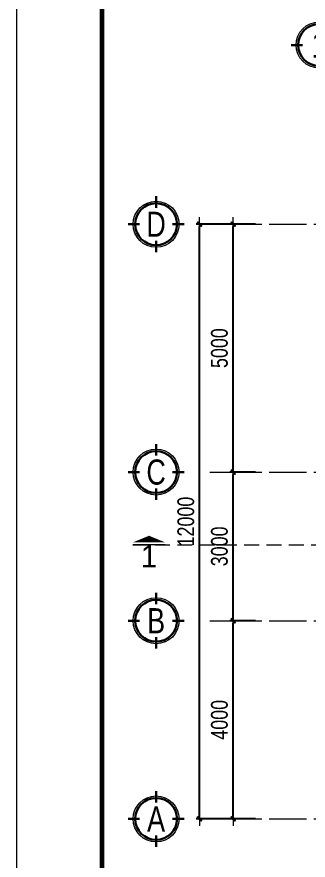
# Model space of a CAD drawing. Header units: millimetres. Extents: x 1109421 to 1726579, y -247837 to 144927.
# Drawn here: x 1636182 to 1642061, y -131475 to -114460 of the extents above; entities that cross this region are included whole.
import ezdxf
from ezdxf.enums import TextEntityAlignment as Align

# ---------------------------------------------------------------- set-up
doc = ezdxf.new("R2010")
doc.units = ezdxf.units.MM
doc.header["$LTSCALE"] = 600
doc.header["$MEASUREMENT"] = 0
doc.linetypes.add('CENTER', pattern=[2, 1.25, -0.25, 0.25, -0.25])
doc.linetypes.add('HIDDEN', pattern=[0.375, 0.25, -0.125])
doc.layers.get('0').update_dxf_attribs({"lineweight": 0})
doc.layers.get('Defpoints').update_dxf_attribs({"lineweight": 0})
for name, color, linetype, lineweight in [('dim', 144, 'Continuous', 13), ('Khungten_LCDI', 7, 'Continuous', 25), ('LC ISO', 153, 'Continuous', 13), ('LC Khac', 4, 'Continuous', 9), ('LC MANH DUT', 35, 'HIDDEN', 5), ('LC Text1', 3, 'Continuous', 20), ('thay1', 63, 'Continuous', 18), ('truc', 76, 'CENTER', 9)]:
    doc.layers.add(name, color=color, linetype=linetype, lineweight=lineweight)
doc.styles.add('EG 1', font='VHAVANB.TTF')
doc.styles.add('HOATBIF', font='hoatbif.shx', dxfattribs={"width": 0.8})
doc.styles.add('Khungten', font='VHAVAN.TTF', dxfattribs={"width": 0.9, "height": 5000})
doc.styles.add('LC 1', font='VHAVANB.TTF')
doc.styles.add('Tahoma', font='tahoma.ttf')
doc.styles.add('Title', font='VHBLACK.TTF')
doc.dimstyles.new('1-135', dxfattribs={"dimscale": 135, "dimtxt": 2.5, "dimasz": 0.35, "dimexe": 0.5, "dimexo": 0, "dimgap": 0.8, "dimtad": 1, "dimdec": 0, "dimzin": 0, "dimdsep": 46, "dimtxsty": 'HOATBIF', "dimblk1": 'DOT', "dimblk2": 'DOT', "dimsah": 1, "dimcen": -1, "dimdle": 1, "dimclrd": 256, "dimclre": 256, "dimclrt": 4, "dimadec": 3, "dimazin": 2, "dimtfac": 0.333333, "dimtdec": 0, "dimtix": 1, "dimtmove": 2, "dimatfit": 3, "dimldrblk": 'DOT', "dimfxl": 1, "dimtvp": 0.833333, "dimtolj": 1, "dimtzin": 0, "dimarcsym": 0})

# ---------------------------------------------------------------- blocks, each defined once
blk = doc.blocks.new('A$Cb3b0a436')
at = {"layer": 'Defpoints', "color": 0, "lineweight": 0}
blk.add_lwpolyline([(6.98, 0), (6.98, 297), (426.98, 297), (426.98, 0)], close=True, dxfattribs=at)
at = {"layer": 'Khungten_LCDI', "color": 5, "lineweight": 60}
blk.add_lwpolyline([(18.98, 2), (18.98, 295), (424.98, 295), (424.98, 2)], close=True, dxfattribs=at)
at = {"color": 7, "style": 'Khungten', "width": 0.8}
for tag, p in [('REVISION', (413.97, 41.04)), ('NGAYHT', (414.44, 32.41))]:
    blk.add_attdef(tag, text='', height=2, dxfattribs=at).set_placement(p, align=Align.CENTER)
at = {"layer": 'LC Text1', "style": 'Title', "width": 1.485915}
for tag, p, p2 in [('TENBANVE1', (388.11, 59.64), (422.38, 59.64)), ('TENBANVE2', (388.11, 52.88), (422.38, 52.88))]:
    blk.add_attdef(tag, text='', height=2.5, dxfattribs=at).set_placement(p, p2, align=Align.FIT)
at = {"layer": 'LC Text1', "style": 'Title', "width": 0.7}
blk.add_attdef('SOBANVE', text='', height=2.5, dxfattribs=at).set_placement((414.6, 9.54), align=Align.CENTER)
blk = doc.blocks.new('KyHieu TrucDinhVi')
at = {"color": 7, "lineweight": 30}
for p, q in [((0, 2.36), (0, 4)), ((-2.36, 0), (-4, 0)), ((2.36, 0), (4, 0)), ((0, -2.36), (0, -4))]:
    blk.add_line(p, q, dxfattribs=at)
blk.add_circle((0, 0), 3.3)
blk.add_circle((0, 0), 3, dxfattribs=at)
at = {"ltscale": 20, "style": 'Tahoma'}
blk.add_attdef('AA', text='', height=3, dxfattribs=at).set_placement((0, 0), align=Align.MIDDLE_CENTER)
blk = doc.blocks.new('DOT')
at = {"layer": 'dim'}
for p, q in [((-3, 0), (3, 0)), ((-1, -1), (1, 1))]:
    blk.add_line(p, q, dxfattribs=at)
blk.add_lwpolyline([(0.5, 1), (-1, -0.5), (-0.5, -1), (1, 0.5)], close=True, dxfattribs=at)
blk = doc.blocks.new('*D1888')
at = {"layer": 'Defpoints', "color": 0, "transparency": 16777216}
for p in [(1640548, -126644), (1640996, -126644), (1640996, -130644)]:
    blk.add_point(p, dxfattribs=at)
at = {"layer": 'dim', "lineweight": -2, "transparency": 16777216}
for p, q in [((1640996, -126644), (1640480, -126644)), ((1640548, -130597), (1640548, -126692)), ((1640996, -130644), (1640480, -130644))]:
    blk.add_line(p, q, dxfattribs=at)
at = {"layer": 'dim', "lineweight": -2, "transparency": 16777216, "xscale": 47.25, "yscale": 47.25, "zscale": 47.25}
for p, rotation in [((1640548, -126644), 90), ((1640548, -130644), 270)]:
    blk.add_blockref('DOT', p, dxfattribs=dict(at, rotation=rotation))
at = {"layer": 'dim', "color": 4, "transparency": 16777216, "insert": (1640271, -128644), "char_height": 337.5, "attachment_point": 5, "rotation": 90, "style": 'HOATBIF'}
blk.add_mtext('\\A1;4000', dxfattribs=at)
blk = doc.blocks.new('_Dot')
at = {"color": 0, "linetype": 'ByBlock', "lineweight": -2}
blk.add_line((-0.5, 0), (-1, 0), dxfattribs=at)
at = {"color": 0, "linetype": 'ByBlock', "const_width": 0.5}
blk.add_lwpolyline([(-0.25, 0, 1), (0.25, 0, 1)], format="xyb", close=True, dxfattribs=at)
blk = doc.blocks.new('*D1889')
at = {"layer": 'Defpoints', "color": 0, "transparency": 16777216}
for p in [(1639870, -118644), (1640996, -118644), (1640996, -130644)]:
    blk.add_point(p, dxfattribs=at)
at = {"layer": 'dim', "lineweight": -2, "transparency": 16777216}
for p, q in [((1640996, -118644), (1639803, -118644)), ((1639870, -130597), (1639870, -118692)), ((1640996, -130644), (1639803, -130644))]:
    blk.add_line(p, q, dxfattribs=at)
at = {"layer": 'dim', "lineweight": -2, "transparency": 16777216, "xscale": 47.25, "yscale": 47.25, "zscale": 47.25}
for p, rotation in [((1639870, -118644), 90), ((1639870, -130644), 270)]:
    blk.add_blockref('DOT', p, dxfattribs=dict(at, rotation=rotation))
at = {"layer": 'dim', "color": 4, "transparency": 16777216, "insert": (1639593, -124644), "char_height": 337.5, "attachment_point": 5, "rotation": 90, "style": 'HOATBIF'}
blk.add_mtext('\\A1;12000', dxfattribs=at)
blk = doc.blocks.new('*D1898')
at = {"layer": 'Defpoints', "color": 0, "transparency": 16777216}
for p in [(1640548, -123644), (1640996, -123644), (1640996, -126644)]:
    blk.add_point(p, dxfattribs=at)
at = {"layer": 'dim', "lineweight": -2, "transparency": 16777216}
for p, q in [((1640996, -123644), (1640480, -123644)), ((1640548, -126597), (1640548, -123692)), ((1640996, -126644), (1640480, -126644))]:
    blk.add_line(p, q, dxfattribs=at)
at = {"layer": 'dim', "lineweight": -2, "transparency": 16777216, "xscale": 47.25, "yscale": 47.25, "zscale": 47.25}
for p, rotation in [((1640548, -123644), 90), ((1640548, -126644), 270)]:
    blk.add_blockref('DOT', p, dxfattribs=dict(at, rotation=rotation))
at = {"layer": 'dim', "color": 4, "transparency": 16777216, "insert": (1640271, -125144), "char_height": 337.5, "attachment_point": 5, "rotation": 90, "style": 'HOATBIF'}
blk.add_mtext('\\A1;3000', dxfattribs=at)
blk = doc.blocks.new('*D1899')
at = {"layer": 'Defpoints', "color": 0, "transparency": 16777216}
for p in [(1640548, -118644), (1640996, -118644), (1640996, -123644)]:
    blk.add_point(p, dxfattribs=at)
at = {"layer": 'dim', "lineweight": -2, "transparency": 16777216}
for p, q in [((1640996, -118644), (1640480, -118644)), ((1640548, -123597), (1640548, -118692)), ((1640996, -123644), (1640480, -123644))]:
    blk.add_line(p, q, dxfattribs=at)
at = {"layer": 'dim', "lineweight": -2, "transparency": 16777216, "xscale": 47.25, "yscale": 47.25, "zscale": 47.25}
for p, rotation in [((1640548, -118644), 90), ((1640548, -123644), 270)]:
    blk.add_blockref('DOT', p, dxfattribs=dict(at, rotation=rotation))
at = {"layer": 'dim', "color": 4, "transparency": 16777216, "insert": (1640271, -121144), "char_height": 337.5, "attachment_point": 5, "rotation": 90, "style": 'HOATBIF'}
blk.add_mtext('\\A1;5000', dxfattribs=at)
blk = doc.blocks.new('cat11')
at = {"layer": 'LC Khac', "color": 1, "ltscale": 2}
blk.add_line((0, 0), (0, 485), dxfattribs=at)
blk.add_lwpolyline([(-134, 243, 0, 471, 0), (-37, 243, 275, 275, 0)], format="xyseb", dxfattribs=at)
at = {"ltscale": 2, "style": 'LC 1'}
blk.add_attdef('A', text='', height=330, dxfattribs=at).set_placement((179, 243), align=Align.MIDDLE_CENTER)

msp = doc.modelspace()

# ---------------------------------------------------------------- linework, layer by layer
at = {"layer": 'LC MANH DUT', "ltscale": 2}
msp.add_line((1638522.3, -125110.6), (1687178.5, -125110.6), dxfattribs=at)
at = {"layer": 'truc'}
for p, q in [((1640074.4, -118644.3), (1687045.1, -118644.3)), ((1640074.4, -123644.3), (1687045.1, -123644.3)), ((1640074.4, -126644.3), (1687045.1, -126644.3)), ((1640074.4, -130644.3), (1687045.1, -130644.3))]:
    msp.add_line(p, q, dxfattribs=at)

# ---------------------------------------------------------------- block references
at = {"xscale": 143.35021493995, "yscale": 143.35021493995, "zscale": 143.35021493995}
msp.add_blockref('A$Cb3b0a436', (1635181.1, -148520.3), dxfattribs=at)
at = {"layer": 'LC ISO'}
ref = msp.add_blockref('KyHieu TrucDinhVi', (1642281.7, -115027.5), dxfattribs=dict(at, xscale=140.8352653944289, yscale=140.8352653944289, zscale=140.8352653944289))
ref.add_attrib('AA', '1', dxfattribs={"layer": '0', "ltscale": 20, "height": 507, "style": 'EG 1', "width": 0.8}).set_placement((1642281.7, -115027.5), align=Align.MIDDLE_CENTER)
ref = msp.add_blockref('KyHieu TrucDinhVi', (1638992.3, -118644.3), dxfattribs=dict(at, xscale=140.8352653944289, yscale=140.8352653944289, zscale=140.8352653944289))
ref.add_attrib('AA', 'd', dxfattribs={"layer": '0', "ltscale": 20, "height": 507, "style": 'EG 1', "width": 0.8}).set_placement((1638992.3, -118644.3), align=Align.MIDDLE_CENTER)
ref = msp.add_blockref('KyHieu TrucDinhVi', (1638992.3, -123644.3), dxfattribs=dict(at, xscale=140.8352653944289, yscale=140.8352653944289, zscale=140.8352653944289))
ref.add_attrib('AA', 'c', dxfattribs={"layer": '0', "ltscale": 20, "height": 507, "style": 'EG 1', "width": 0.8}).set_placement((1638992.3, -123644.3), align=Align.MIDDLE_CENTER)
ref = msp.add_blockref('KyHieu TrucDinhVi', (1638992.3, -126644.3), dxfattribs=dict(at, xscale=140.8352653944289, yscale=140.8352653944289, zscale=140.8352653944289))
ref.add_attrib('AA', 'b', dxfattribs={"layer": '0', "ltscale": 20, "height": 507, "style": 'EG 1', "width": 0.8}).set_placement((1638992.3, -126644.3), align=Align.MIDDLE_CENTER)
ref = msp.add_blockref('KyHieu TrucDinhVi', (1638992.3, -130644.3), dxfattribs=dict(at, xscale=140.8352653944289, yscale=140.8352653944289, zscale=140.8352653944289))
ref.add_attrib('AA', 'a', dxfattribs={"layer": '0', "ltscale": 20, "height": 507, "style": 'EG 1', "width": 0.8}).set_placement((1638992.3, -130644.3), align=Align.MIDDLE_CENTER)
at = {"layer": 'thay1'}
ref = msp.add_blockref('cat11', (1639177.7, -125110.6), dxfattribs=dict(at, xscale=1.35, yscale=-1.35, zscale=1.35, rotation=270))
ref.add_attrib('A', '1', dxfattribs={"layer": '0', "ltscale": 2, "height": 445.5, "style": 'LC 1'}).set_placement((1638850, -125343.1), align=Align.MIDDLE_CENTER)

# ---------------------------------------------------------------- dimensions: what is measured, and where the dimension line sits
at = {"layer": 'dim'}
for base, p1, p2, picture, middle in [((1639870.2, -118644.3), (1640996.4, -130644.3), (1640996.4, -118644.3), '*D1889', (1639593.4, -124644.3)), ((1640547.9, -118644.3), (1640996.4, -123644.3), (1640996.4, -118644.3), '*D1899', (1640271.1, -121144.3)), ((1640547.9, -123644.3), (1640996.4, -126644.3), (1640996.4, -123644.3), '*D1898', (1640271.1, -125144.3)), ((1640547.9, -126644.3), (1640996.4, -130644.3), (1640996.4, -126644.3), '*D1888', (1640271.1, -128644.3))]:
    dim = msp.add_linear_dim(base=base, p1=p1, p2=p2, angle=90, dimstyle='1-135', dxfattribs=at)
    dim.commit()
    dim.dimension.update_dxf_attribs({"geometry": picture, "text_midpoint": middle})

doc.saveas('drawing.dxf')
